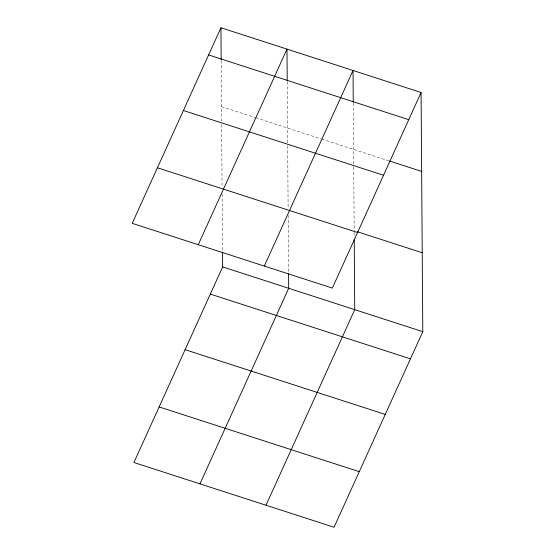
<?xml version="1.0" encoding="UTF-8"?>
<svg xmlns="http://www.w3.org/2000/svg" width="555" height="555" viewBox="0 0 555 555"><rect width="100%" height="100%" fill="white"/><g stroke="black" fill="none" stroke-linecap="round" stroke-linejoin="round"><path stroke-width="0.42" stroke-dasharray="2.77 2.08" d="M221.5 106.678L254.932 117.487M255.744 117.75L320.977 138.854M321.796 139.118L388.847 160.811M353.264 103.077L353.715 166.347M353.722 167.194L354.173 230.72M354.187 232.441L354.222 237.589M287.219 81.717L287.67 144.98M287.677 145.826L288.121 208.507M288.17 215.361L288.579 272.838M221.167 60.349L221.605 121.073M221.625 124.466L222.076 187.146M222.125 193.993L222.534 251.477"/><path stroke-width="0.83" d="M220.939 27.75L132.215 223.339L332.355 288.087L421.079 92.498L220.939 27.75L221.161 59.489M198.26 244.706L286.984 49.117L287.212 80.857M222.541 252.331L222.645 266.913L133.921 462.502L334.061 527.25L422.785 331.661L421.079 92.498M264.305 266.074L353.029 70.478L353.257 102.224M199.966 483.87L288.69 288.281L288.586 273.698M266.012 505.237L354.735 309.648L354.236 239.302M208.604 54.938L408.744 119.679M389.665 161.075L421.64 171.419M183.393 110.507L383.54 175.255M357.455 231.782L422.223 252.733M157.426 167.77L357.566 232.51M222.645 266.913L422.785 331.661M210.31 294.101L410.457 358.849M185.106 349.678L385.246 414.418M159.132 406.933L359.272 471.674"/></g></svg>
